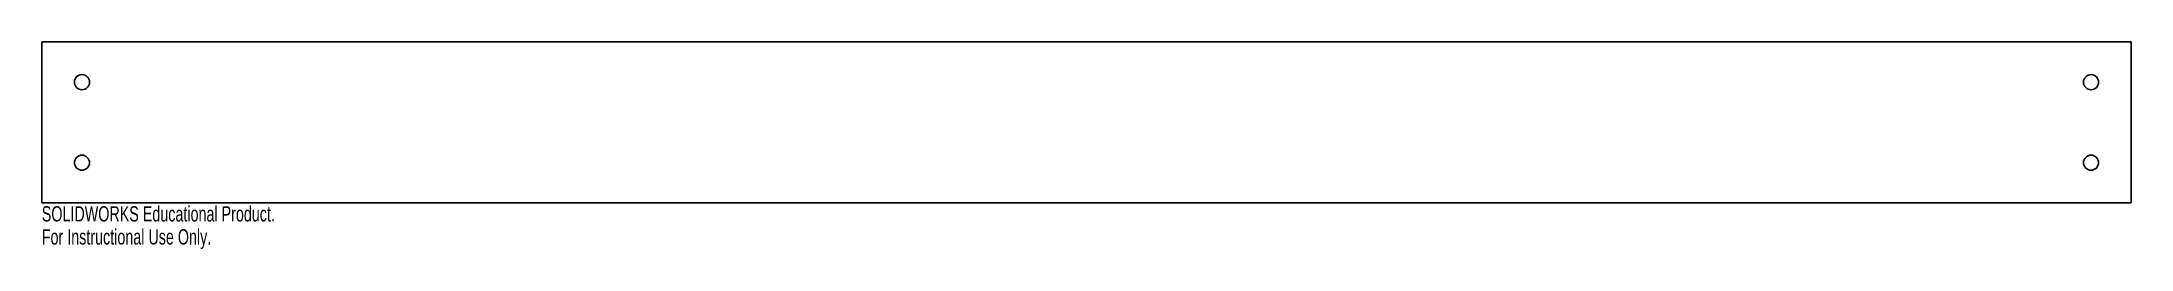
# Model space of a CAD drawing. Header units: inches. Extents: x -13 to 13, y -1.6 to 1.
import ezdxf

# ---------------------------------------------------------------- set-up
doc = ezdxf.new("R2010")
doc.units = ezdxf.units.IN
doc.header["$MEASUREMENT"] = 0
doc.styles.add('SLDTEXTSTYLE0', font='TXT', dxfattribs={"width": 0.7})

msp = doc.modelspace()

# ---------------------------------------------------------------- linework, layer by layer
at = {"color": 7, "linetype": 'Continuous', "lineweight": 25}
for p, q in [((13, 1), (-13, 1)), ((-13, 1), (-13, -1)), ((13, -1), (13, 1)), ((-13, -1), (13, -1))]:
    msp.add_line(p, q, dxfattribs=at)
for centre in [(-12.5, 0.5), (12.5, 0.5), (-12.5, -0.5), (12.5, -0.5)]:
    msp.add_circle(centre, 0.0938, dxfattribs=at)

# ---------------------------------------------------------------- texts
at = {"color": 7, "linetype": 'Continuous', "char_height": 0.1903, "attachment_point": 1, "style": 'SLDTEXTSTYLE0'}
for s, insert in [('SOLIDWORKS Educational Product.', (-13, -1.04)), ('For Instructional Use Only.', (-13, -1.326))]:
    msp.add_mtext(s, dxfattribs=dict(at, insert=insert))

doc.saveas('drawing.dxf')
